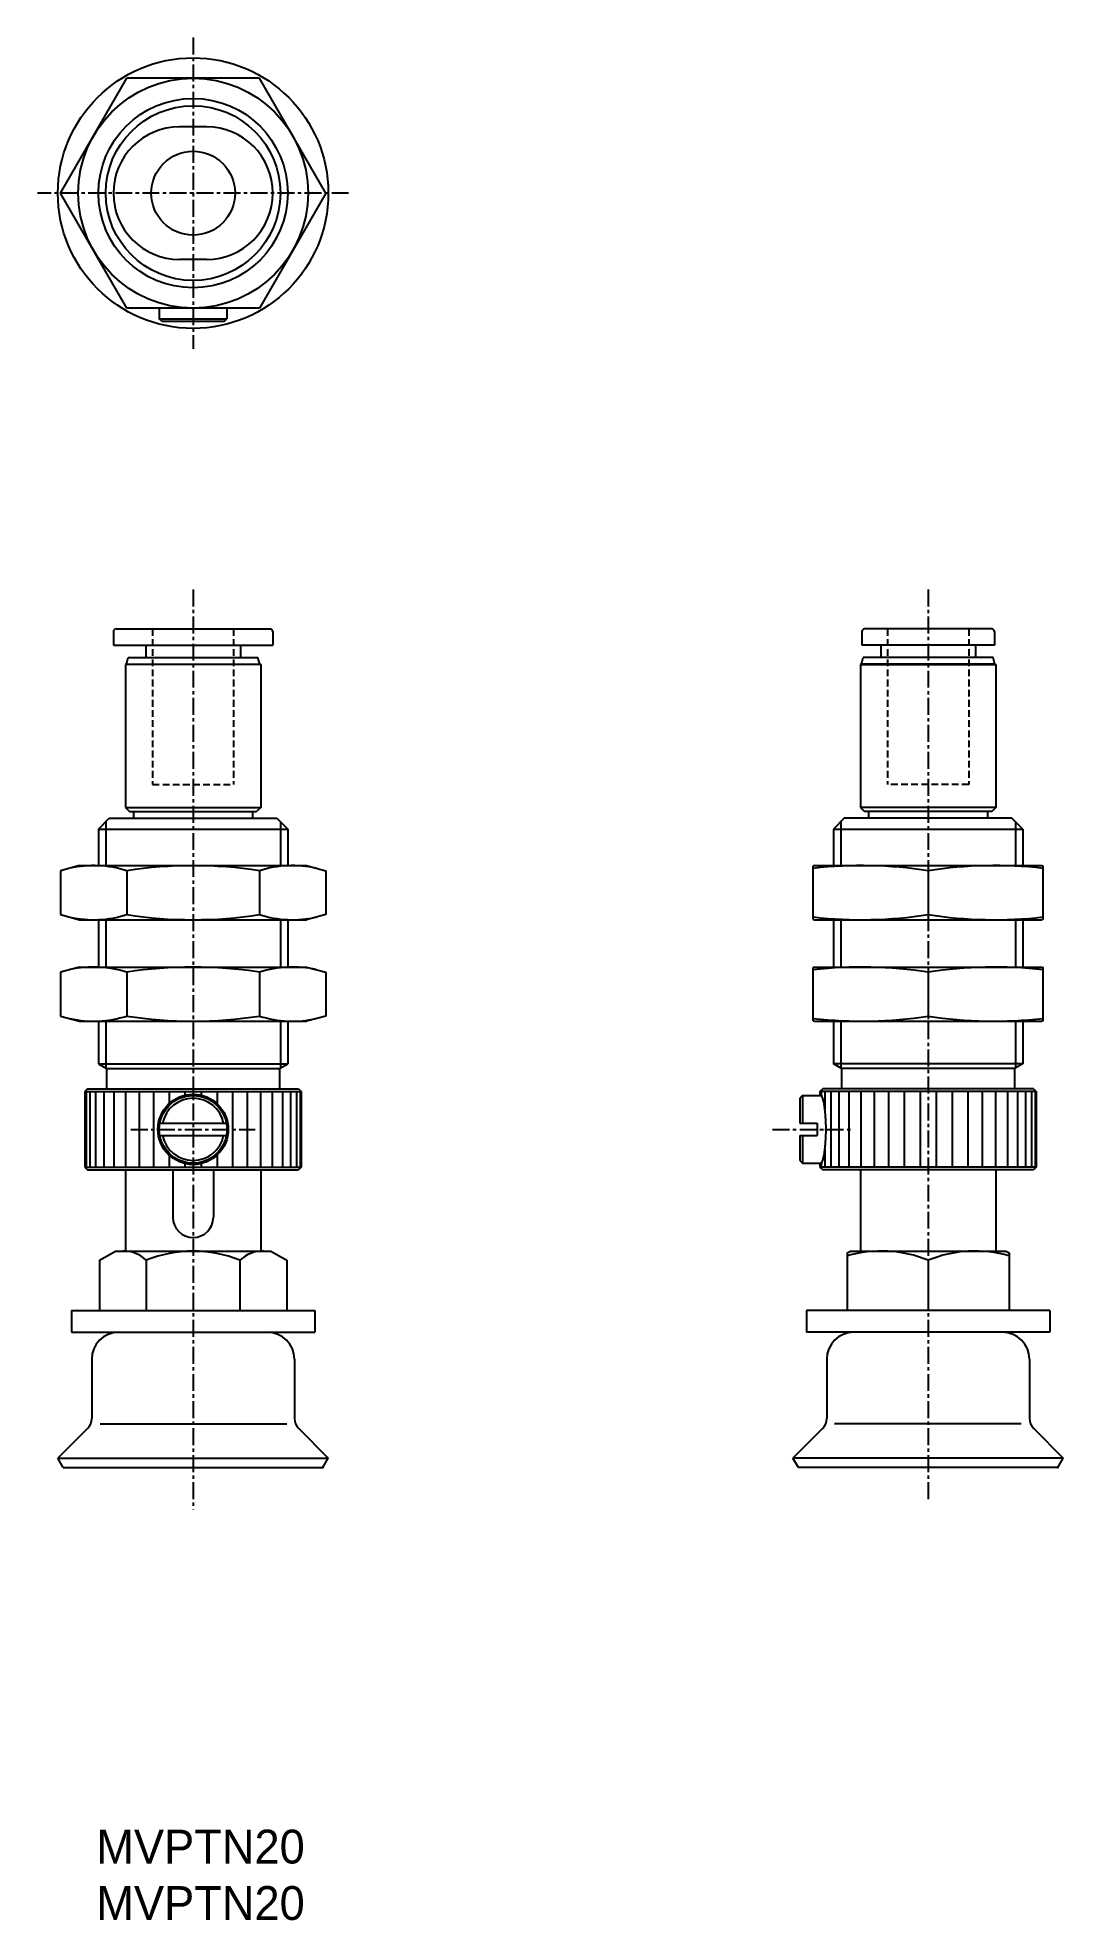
# Model space of a CAD drawing. Extents: x -306 to -230, y -8 to 131.
import ezdxf

# ---------------------------------------------------------------- set-up
doc = ezdxf.new("R2010")
doc.units = 0
doc.linetypes.add('CENTER', pattern=[2, 1.25, -0.25, 0.25, -0.25])
doc.linetypes.add('DASHED', pattern=[0.75, 0.5, -0.25])
doc.layers.get('0').update_dxf_attribs({"linetype": 'CONTINUOUS'})
doc.layers.add('CENTER', color=1, linetype='CENTER')

msp = doc.modelspace()

# ---------------------------------------------------------------- linework, layer by layer
at = {"color": 7, "linetype": 'CONTINUOUS'}
for p, q in [((-304.61, 119.8), (-299.71, 128.3)), ((-289.89, 128.3), (-299.71, 128.3)), ((-284.98, 119.8), (-289.89, 128.3)), ((-293.8, 124.7), (-295.8, 124.7)), ((-299.71, 111.3), (-304.61, 119.8)), ((-284.98, 119.8), (-289.89, 111.3)), ((-293.8, 114.9), (-295.8, 114.9)), ((-289.89, 111.3), (-299.71, 111.3)), ((-297.3, 111.3), (-297.3, 110.5)), ((-297.1, 110.3), (-297.3, 110.5)), ((-297.3, 110.5), (-292.3, 110.5)), ((-292.5, 110.3), (-297.1, 110.3)), ((-292.5, 110.3), (-292.3, 110.5)), ((-292.3, 111.3), (-292.3, 110.5)), ((-300.7, 87.38), (-300.7, 86.38)), ((-300.7, 86.38), (-288.9, 86.38)), ((-300.5, 87.58), (-289.1, 87.58)), ((-298.3, 86.38), (-298.3, 85.48)), ((-291.3, 86.38), (-291.3, 85.48)), ((-288.9, 87.38), (-288.9, 86.38)), ((-245.33, 87.38), (-245.33, 86.38)), ((-235.53, 86.38), (-245.33, 86.38)), ((-235.73, 87.58), (-245.13, 87.58)), ((-243.93, 86.38), (-243.93, 85.48)), ((-236.93, 86.38), (-236.93, 85.48)), ((-235.53, 87.38), (-235.53, 86.38)), ((-299.73, 84.98), (-299.8, 84.94)), ((-289.8, 84.94), (-299.8, 84.94)), ((-299.8, 84.94), (-299.8, 74.38)), ((-299.73, 84.98), (-299.6, 85.48)), ((-299.73, 84.98), (-289.87, 84.98)), ((-299.6, 85.48), (-290, 85.48)), ((-289.87, 84.98), (-290, 85.48)), ((-289.87, 84.98), (-289.8, 84.94)), ((-289.8, 84.94), (-289.8, 74.38)), ((-245.36, 84.98), (-245.43, 84.94)), ((-245.43, 84.94), (-235.43, 84.94)), ((-245.43, 84.94), (-245.43, 74.38)), ((-245.36, 84.98), (-245.23, 85.48)), ((-235.49, 84.98), (-245.36, 84.98)), ((-235.63, 85.48), (-245.23, 85.48)), ((-235.49, 84.98), (-235.63, 85.48)), ((-235.49, 84.98), (-235.43, 84.94)), ((-235.43, 84.94), (-235.43, 74.38)), ((-299.8, 74.38), (-289.8, 74.38)), ((-299.8, 74.38), (-299.5, 74.08)), ((-299.5, 74.08), (-290.1, 74.08)), ((-299.2, 74.08), (-299.2, 73.58)), ((-290.4, 74.08), (-290.4, 73.58)), ((-289.8, 74.38), (-290.1, 74.08)), ((-235.43, 74.38), (-245.43, 74.38)), ((-245.43, 74.38), (-245.13, 74.08)), ((-235.73, 74.08), (-245.13, 74.08)), ((-244.83, 74.08), (-244.83, 73.58)), ((-236.03, 74.08), (-236.03, 73.58)), ((-235.43, 74.38), (-235.73, 74.08)), ((-301.8, 72.78), (-301, 73.58)), ((-301.8, 72.78), (-287.8, 72.78)), ((-301.8, 72.78), (-301.8, 70.08)), ((-301.26, 73.32), (-301.26, 70.08)), ((-301, 73.58), (-288.6, 73.58)), ((-288.6, 73.58), (-287.8, 72.78)), ((-288.34, 73.32), (-288.34, 70.08)), ((-287.8, 72.78), (-287.8, 70.08)), ((-246.63, 73.58), (-247.43, 72.78)), ((-247.43, 72.78), (-233.43, 72.78)), ((-247.43, 72.78), (-247.43, 70.08)), ((-246.89, 73.32), (-246.89, 70.08)), ((-234.23, 73.58), (-246.63, 73.58)), ((-233.43, 72.78), (-234.23, 73.58)), ((-233.97, 73.32), (-233.97, 70.08)), ((-233.43, 72.78), (-233.43, 70.08)), ((-303.2, 70.08), (-304.61, 69.7)), ((-304.61, 69.7), (-304.61, 66.46)), ((-303.2, 70.08), (-286.4, 70.08)), ((-299.71, 69.7), (-299.71, 66.46)), ((-289.89, 69.7), (-289.89, 66.46)), ((-286.4, 70.08), (-284.98, 69.7)), ((-284.98, 69.7), (-284.98, 66.46)), ((-248.83, 70.08), (-248.93, 70.05)), ((-248.93, 66.11), (-248.93, 70.05)), ((-248.83, 70.08), (-232.03, 70.08)), ((-240.43, 69.7), (-240.43, 66.46)), ((-232.03, 70.08), (-231.93, 70.05)), ((-231.93, 66.11), (-231.93, 70.05)), ((-304.61, 66.46), (-303.2, 66.08)), ((-303.2, 66.08), (-286.4, 66.08)), ((-301.8, 66.08), (-301.8, 62.58)), ((-301.26, 66.08), (-301.26, 62.58)), ((-288.34, 66.08), (-288.34, 62.58)), ((-287.8, 66.08), (-287.8, 62.58)), ((-284.98, 66.46), (-286.4, 66.08)), ((-248.93, 66.11), (-248.83, 66.08)), ((-248.83, 66.08), (-232.03, 66.08)), ((-247.43, 66.08), (-247.43, 62.58)), ((-246.89, 66.08), (-246.89, 62.58)), ((-233.97, 66.08), (-233.97, 62.58)), ((-233.43, 66.08), (-233.43, 62.58)), ((-231.93, 66.11), (-232.03, 66.08)), ((-303.2, 62.58), (-304.61, 62.2)), ((-304.61, 62.2), (-304.61, 58.96)), ((-303.2, 62.58), (-286.4, 62.58)), ((-299.71, 62.2), (-299.71, 58.96)), ((-289.89, 62.2), (-289.89, 58.96)), ((-286.4, 62.58), (-284.98, 62.2)), ((-284.98, 62.2), (-284.98, 58.96)), ((-248.83, 62.58), (-248.93, 62.55)), ((-248.93, 58.61), (-248.93, 62.55)), ((-248.83, 62.58), (-232.03, 62.58)), ((-240.43, 62.2), (-240.43, 58.96)), ((-232.03, 62.58), (-231.93, 62.55)), ((-231.93, 58.61), (-231.93, 62.55)), ((-304.61, 58.96), (-303.2, 58.58)), ((-303.2, 58.58), (-286.4, 58.58)), ((-301.8, 58.58), (-301.8, 55.43)), ((-301.26, 58.58), (-301.26, 55.12)), ((-288.34, 58.58), (-288.34, 55.12)), ((-287.8, 58.58), (-287.8, 55.43)), ((-284.98, 58.96), (-286.4, 58.58)), ((-248.93, 58.61), (-248.83, 58.58)), ((-248.83, 58.58), (-232.03, 58.58)), ((-247.43, 58.58), (-247.43, 55.43)), ((-246.89, 58.58), (-246.89, 55.12)), ((-233.97, 58.58), (-233.97, 55.12)), ((-233.43, 58.58), (-233.43, 55.43)), ((-231.93, 58.61), (-232.03, 58.58)), ((-301.8, 55.43), (-287.8, 55.43)), ((-301.8, 55.43), (-301.2, 55.08)), ((-301.2, 55.08), (-288.4, 55.08)), ((-301.2, 55.08), (-301.2, 53.58)), ((-288.4, 55.08), (-287.8, 55.43)), ((-288.4, 55.08), (-288.4, 53.58)), ((-233.43, 55.43), (-247.43, 55.43)), ((-246.83, 55.08), (-247.43, 55.43)), ((-234.03, 55.08), (-246.83, 55.08)), ((-246.83, 55.08), (-246.83, 53.58)), ((-233.43, 55.43), (-234.03, 55.08)), ((-234.03, 55.08), (-234.03, 53.58)), ((-302.6, 53.58), (-302.8, 53.38)), ((-302.8, 53.38), (-286.8, 53.38)), ((-302.8, 53.38), (-302.8, 47.78)), ((-302.71, 53.38), (-302.71, 47.78)), ((-302.6, 53.58), (-287, 53.58)), ((-302.44, 53.38), (-302.44, 47.78)), ((-302.01, 53.38), (-302.01, 47.78)), ((-301.41, 53.38), (-301.41, 47.78)), ((-300.66, 53.38), (-300.66, 47.78)), ((-299.79, 53.38), (-299.79, 47.78)), ((-298.8, 53.38), (-298.8, 47.78)), ((-297.72, 53.38), (-297.72, 47.78)), ((-296.58, 53.38), (-296.58, 52.48)), ((-295.4, 53.38), (-295.4, 53.11)), ((-294.2, 53.38), (-294.2, 53.11)), ((-293.02, 53.38), (-293.02, 52.48)), ((-291.88, 53.38), (-291.88, 47.78)), ((-290.8, 53.38), (-290.8, 47.78)), ((-289.81, 53.38), (-289.81, 47.78)), ((-288.94, 53.38), (-288.94, 47.78)), ((-288.19, 53.38), (-288.19, 47.78)), ((-287.59, 53.38), (-287.59, 47.78)), ((-287.16, 53.38), (-287.16, 47.78)), ((-287, 53.58), (-286.8, 53.38)), ((-286.89, 53.38), (-286.89, 47.78)), ((-286.8, 53.38), (-286.8, 47.78)), ((-249.73, 53.08), (-249.93, 52.88)), ((-249.73, 53.08), (-249.73, 51.03)), ((-249.73, 53.08), (-248.31, 53.08)), ((-248.23, 53.58), (-248.43, 53.38)), ((-232.43, 53.38), (-248.43, 53.38)), ((-248.43, 53.38), (-248.43, 53.18)), ((-248.34, 53.38), (-248.34, 53.13)), ((-232.63, 53.58), (-248.23, 53.58)), ((-248.07, 53.38), (-248.07, 52.08)), ((-247.63, 53.38), (-247.63, 47.78)), ((-247.04, 53.38), (-247.04, 47.78)), ((-246.29, 53.38), (-246.29, 47.78)), ((-245.41, 53.38), (-245.41, 47.78)), ((-244.43, 53.38), (-244.43, 47.78)), ((-243.35, 53.38), (-243.35, 47.78)), ((-242.21, 53.38), (-242.21, 47.78)), ((-241.02, 53.38), (-241.02, 47.78)), ((-239.83, 53.38), (-239.83, 47.78)), ((-238.65, 53.38), (-238.65, 47.78)), ((-237.5, 53.38), (-237.5, 47.78)), ((-236.43, 53.38), (-236.43, 47.78)), ((-235.44, 53.38), (-235.44, 47.78)), ((-234.56, 53.38), (-234.56, 47.78)), ((-233.82, 53.38), (-233.82, 47.78)), ((-233.22, 53.38), (-233.22, 47.78)), ((-232.78, 53.38), (-232.78, 47.78)), ((-232.63, 53.58), (-232.43, 53.38)), ((-232.52, 53.38), (-232.52, 47.78)), ((-232.43, 53.38), (-232.43, 47.78)), ((-249.93, 52.88), (-249.93, 51.03)), ((-297.26, 51.03), (-292.34, 51.03)), ((-297.26, 50.13), (-292.34, 50.13)), ((-249.93, 51.03), (-248.63, 51.03)), ((-249.93, 50.13), (-248.63, 50.13)), ((-249.93, 50.13), (-249.93, 48.28)), ((-249.73, 50.13), (-249.73, 48.08)), ((-248.63, 51.03), (-248.63, 50.13)), ((-248.07, 49.09), (-248.07, 47.78)), ((-302.8, 47.78), (-286.8, 47.78)), ((-302.8, 47.78), (-302.6, 47.58)), ((-302.6, 47.58), (-287, 47.58)), ((-299.8, 47.58), (-299.8, 41.58)), ((-296.58, 48.69), (-296.58, 47.78)), ((-296.3, 47.58), (-296.3, 44.08)), ((-295.4, 48.05), (-295.4, 47.78)), ((-294.2, 48.05), (-294.2, 47.78)), ((-293.3, 47.58), (-293.3, 44.08)), ((-293.02, 48.69), (-293.02, 47.78)), ((-289.8, 47.58), (-289.8, 41.58)), ((-286.8, 47.78), (-287, 47.58)), ((-249.93, 48.28), (-249.73, 48.08)), ((-249.73, 48.08), (-248.31, 48.08)), ((-248.43, 47.98), (-248.43, 47.78)), ((-232.43, 47.78), (-248.43, 47.78)), ((-248.43, 47.78), (-248.23, 47.58)), ((-248.34, 48.04), (-248.34, 47.78)), ((-232.63, 47.58), (-248.23, 47.58)), ((-245.43, 47.58), (-245.43, 41.58)), ((-235.43, 47.58), (-235.43, 41.58)), ((-232.43, 47.78), (-232.63, 47.58)), ((-301.73, 40.9), (-300.55, 41.58)), ((-301.73, 40.9), (-301.73, 37.18)), ((-300.55, 41.58), (-289.05, 41.58)), ((-298.26, 40.9), (-298.26, 37.18)), ((-291.34, 40.9), (-291.34, 37.18)), ((-289.05, 41.58), (-287.87, 40.9)), ((-287.87, 40.9), (-287.87, 37.18)), ((-246.43, 41.44), (-246.18, 41.58)), ((-246.43, 41.44), (-246.43, 37.18)), ((-246.18, 41.58), (-234.68, 41.58)), ((-240.43, 40.9), (-240.43, 37.18)), ((-234.68, 41.58), (-234.43, 41.44)), ((-234.43, 41.44), (-234.43, 37.18)), ((-303.8, 37.18), (-285.8, 37.18)), ((-303.8, 37.18), (-303.8, 35.58)), ((-285.8, 37.18), (-285.8, 35.58)), ((-231.43, 37.18), (-249.43, 37.18)), ((-249.43, 37.18), (-249.43, 35.58)), ((-231.43, 37.18), (-231.43, 35.58)), ((-303.8, 35.58), (-285.8, 35.58)), ((-231.43, 35.58), (-249.43, 35.58)), ((-302.3, 33.58), (-302.3, 29.2)), ((-287.3, 33.58), (-287.3, 29.2)), ((-247.93, 33.58), (-247.93, 29.2)), ((-232.93, 33.58), (-232.93, 29.2)), ((-302.59, 28.49), (-304.8, 26.28)), ((-301.67, 28.81), (-287.87, 28.81)), ((-287.01, 28.49), (-284.8, 26.28)), ((-248.22, 28.49), (-250.43, 26.28)), ((-233.55, 28.81), (-247.36, 28.81)), ((-232.63, 28.49), (-230.43, 26.28)), ((-304.8, 26.28), (-284.8, 26.28)), ((-304.4, 25.58), (-304.8, 26.28)), ((-304.4, 25.58), (-285.2, 25.58)), ((-285.2, 25.58), (-284.8, 26.28)), ((-230.43, 26.28), (-250.43, 26.28)), ((-250.02, 25.58), (-250.43, 26.28)), ((-230.83, 25.58), (-250.02, 25.58)), ((-230.83, 25.58), (-230.43, 26.28))]:
    msp.add_line(p, q, dxfattribs=at)
at = {"color": 3, "linetype": 'DASHED'}
for p, q in [((-297.8, 87.58), (-297.8, 76.08)), ((-291.8, 87.58), (-291.8, 76.08)), ((-243.43, 87.58), (-243.43, 76.08)), ((-237.43, 87.58), (-237.43, 76.08)), ((-297.8, 76.08), (-291.8, 76.08)), ((-237.43, 76.08), (-243.43, 76.08))]:
    msp.add_line(p, q, dxfattribs=at)
at = {"color": 7, "linetype": 'CONTINUOUS'}
msp.add_lwpolyline([(-248.43, 47.98, 0.049127), (-248.34, 48.03, 0.049127), (-248.26, 48.18, 0.049127), (-248.19, 48.42, 0.049127), (-248.12, 48.74, 0.049127), (-248.07, 49.14, 0.049127), (-248.03, 49.59, 0.049127), (-248, 50.07, 0.049127), (-247.99, 50.58, 0.049127), (-248, 51.09, 0.049127), (-248.03, 51.58, 0.049127), (-248.07, 52.03, 0.049127), (-248.12, 52.42, 0.049127), (-248.19, 52.74, 0.049127), (-248.26, 52.98, 0.049127), (-248.34, 53.13, 0.049127), (-248.43, 53.18, -1)], format="xyb", dxfattribs=at)
for centre, radius in [((-294.8, 119.8), 10), ((-294.8, 119.8), 8.5), ((-294.8, 119.8), 7), ((-294.8, 119.8), 6.46), ((-294.8, 119.8), 3.1), ((-294.8, 50.58), 2.6), ((-294.8, 50.58), 2.5)]:
    msp.add_circle(centre, radius, dxfattribs=at)
for centre, radius, start, end in [((-295.8, 119.8), 4.9, 90, 270), ((-293.8, 119.8), 4.9, 270, 90), ((-300.5, 87.38), 0.2, 90, 180), ((-289.1, 87.38), 0.2, 0, 90), ((-245.13, 87.38), 0.2, 90, 180), ((-235.73, 87.38), 0.2, 0, 90), ((-302.16, 61.95), 8.13, 72.433, 102.4323), ((-294.8, 38.13), 31.95, 81.1646, 98.8354), ((-287.44, 61.95), 8.13, 77.5671, 107.567), ((-245.33, 38.13), 31.95, 81.1646, 96.456), ((-235.52, 38.13), 31.95, 83.544, 98.8354), ((-302.16, 74.21), 8.13, 257.5671, 287.567), ((-294.8, 98.03), 31.95, 261.1646, 278.8354), ((-287.44, 74.21), 8.13, 252.433, 282.4322), ((-245.33, 98.03), 31.95, 263.544, 278.8354), ((-235.52, 98.03), 31.95, 261.1646, 276.456), ((-302.16, 54.45), 8.13, 72.433, 102.4323), ((-294.8, 30.63), 31.95, 81.1646, 98.8354), ((-287.44, 54.45), 8.13, 77.5671, 107.567), ((-245.33, 30.63), 31.95, 81.1646, 96.456), ((-235.52, 30.63), 31.95, 83.544, 98.8354), ((-302.16, 66.71), 8.13, 257.5671, 287.567), ((-294.8, 90.53), 31.95, 261.1646, 278.8354), ((-287.44, 66.71), 8.13, 252.433, 282.4322), ((-245.33, 90.53), 31.95, 263.544, 278.8354), ((-235.52, 90.53), 31.95, 261.1646, 276.456), ((-294.8, 50.58), 2.3, 11.2828, 168.7172), ((-294.8, 50.58), 2.3, 191.2828, 348.7172), ((-294.8, 44.08), 1.5, 180, 0), ((-300, 39.04), 2.55, 47.1167, 90), ((-294.8, 32.42), 9.16, 67.7807, 112.2193), ((-289.6, 39.04), 2.55, 90, 132.8833), ((-243.89, 32.42), 9.16, 67.7807, 106.0709), ((-236.96, 32.42), 9.16, 73.9291, 112.2193), ((-300.3, 33.58), 2, 90, 180), ((-289.3, 33.58), 2, 0, 90), ((-245.93, 33.58), 2, 90, 180), ((-234.93, 33.58), 2, 0, 90), ((-303.3, 29.2), 1, 315, 0), ((-286.3, 29.2), 1, 180, 225), ((-248.93, 29.2), 1, 315, 0), ((-231.93, 29.2), 1, 180, 225)]:
    msp.add_arc(centre, radius, start, end, dxfattribs=at)
for p in [(-284.8, 119.8), (-294.8, 25.58), (-285.2, 25.58), (-240.43, 25.58), (-230.83, 25.58)]:
    msp.add_point(p, dxfattribs=at)
at = {"layer": 'CENTER', "color": 1, "linetype": 'CENTER'}
for p, q in [((-294.8, 131.3), (-294.8, 108.3)), ((-283.3, 119.8), (-306.3, 119.8)), ((-294.8, 90.49), (-294.8, 22.48)), ((-240.43, 90.49), (-240.43, 23.1)), ((-299.4, 50.58), (-290.2, 50.58)), ((-251.93, 50.58), (-245.99, 50.58))]:
    msp.add_line(p, q, dxfattribs=at)
msp.add_point((-294.8, 119.8), dxfattribs=at)

# ---------------------------------------------------------------- texts
at = {"color": 7, "linetype": 'CONTINUOUS'}
for p in [(-301.96, -3.7), (-301.96, -7.87)]:
    msp.add_text('MVPTN20', height=2.5, dxfattribs=at).set_placement(p)

doc.saveas('drawing.dxf')
